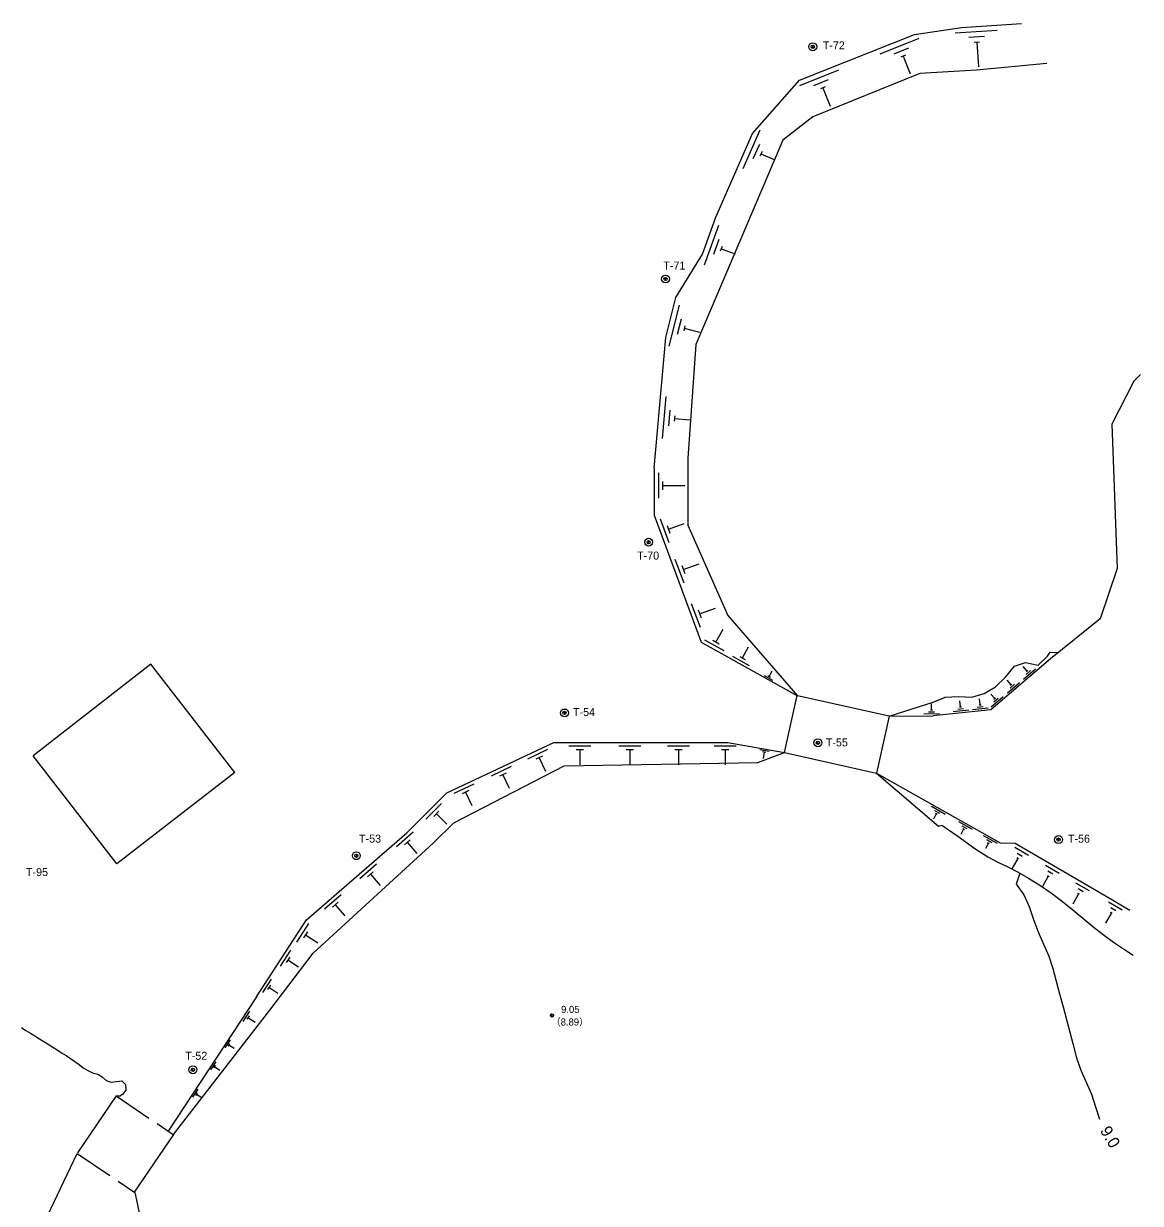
# Model space of a CAD drawing. Units: millimetres, scale not verified. Extents: x 13490 to 141534, y 7000 to 96571.
# Drawn here: x 98995 to 141420, y 51783 to 96571 of the extents above; entities that cross this region are included whole.
import ezdxf
from ezdxf.enums import TextEntityAlignment as Align

# ---------------------------------------------------------------- set-up
doc = ezdxf.new("R2010")
doc.units = ezdxf.units.MM
doc.header["$LTSCALE"] = 250
doc.header["$PDMODE"] = 32
doc.header["$PDSIZE"] = 125
doc.linetypes.add('DASHED', pattern=[7.5, 6, -1.5])
doc.layers.add('0平面図-0通り芯', color=6, linetype='Continuous', lineweight=13)
doc.styles.add('MS-ゴシック-5.0-1.0', font='')
doc.styles.get('MS-ゴシック-5.0-1.0').set_extended_font_data('MS-ゴシック-5.0-1.0')

msp = doc.modelspace()

# ---------------------------------------------------------------- linework, layer by layer
at = {"layer": '0平面図-0通り芯', "color": 3}
for p, q in [((132843.5, 96154.8), (134619.2, 96424.2)), ((134619.2, 96424.2), (136904.1, 96571.2)), ((128466.4, 94427.6), (132843.5, 96154.8)), ((137864.4, 95062.6), (135197.4, 94808.6)), ((133038.4, 94681.6), (128974.4, 93030.6)), ((135197.4, 94808.6), (133038.4, 94681.6)), ((126688.4, 92395.6), (128466.4, 94427.6)), ((128974.4, 93030.6), (127831.4, 92141.6)), ((125291.4, 89220.6), (126688.4, 92395.6)), ((127831.4, 92141.6), (124529.4, 84394.6)), ((124783.4, 87823.6), (125291.4, 89220.6)), ((123767.4, 86172.6), (124783.4, 87823.6)), ((123386.4, 84648.6), (123767.4, 86172.6)), ((122953, 79691), (123386.4, 84648.6)), ((124529.4, 84394.6), (124223, 80072)), ((141166.4, 82997.6), (140338.9, 81360.6)), ((141420.4, 83251.6), (141166.4, 82997.6)), ((140338.9, 81360.6), (140531.4, 75885.6)), ((124223, 80072), (124223, 77532)), ((122953, 79691), (122948.3, 77883.4)), ((122953, 77913), (124731, 73087)), ((124223, 77532), (125747, 74103)), ((140531.4, 75885.6), (139896.4, 73980.6)), ((125747, 74103), (128388, 71056.6)), ((139896.4, 73980.6), (138003.6, 72449.9)), ((124731, 73087), (128388, 71056.6)), ((137896.2, 72552.4), (137991.4, 72710.6)), ((137991.4, 72710.6), (138301.9, 72691.1)), ((103832.4, 72247.2), (99355.7, 68772.4)), ((107017.4, 68144), (103832.4, 72247.2)), ((138003.6, 72449.9), (135734.3, 70525)), ((136295.1, 71756.7), (136641.2, 72183.7)), ((136641.2, 72183.7), (137059, 72315.8)), ((137059, 72315.8), (137539.4, 72210.5)), ((137539.4, 72210.5), (137896.2, 72552.4)), ((135912.1, 71399.3), (136295.1, 71756.7)), ((135485.3, 71135.8), (135912.1, 71399.3)), ((127906, 68896), (128386.4, 71057.9)), ((131875.7, 70281.5), (128388, 71056.6)), ((131875.7, 70281.5), (133546.4, 70805.6)), ((133546.4, 70805.6), (134008, 71002.4)), ((134008, 71002.4), (134507.9, 71032.1)), ((134507.9, 71032.1), (135017.8, 71005.5)), ((135017.8, 71005.5), (135485.3, 71135.8)), ((135734.3, 70525), (133546.4, 70297.6)), ((131875.7, 70281.5), (131395.5, 68120.5)), ((131875.7, 70281.5), (133546.4, 70297.6)), ((115079, 67372), (119143, 69277)), ((119143, 69277), (125747, 69277)), ((125747, 69277), (127906, 68896)), ((102540.7, 64669.1), (99355.7, 68772.4)), ((126890, 68515), (127906, 68896)), ((127906, 68896), (131395.5, 68120.5)), ((107017.4, 68144), (102540.7, 64669.1)), ((115333, 66229), (119524, 68388)), ((119524, 68388), (126890, 68515)), ((131395.5, 68120.5), (133682.1, 66818.7)), ((131395.5, 68120.5), (133748, 66102)), ((113555, 65848), (115079, 67372)), ((133682.1, 66818.7), (136086.4, 65471.6)), ((109745, 62546), (113555, 65848)), ((114571, 65467), (115333, 66229)), ((133749.7, 66098.9), (133880.2, 66147.4)), ((133880.2, 66147.4), (134483.6, 65718.3)), ((109999, 61276), (114571, 65467)), ((134483.6, 65718.3), (135128.1, 65252.1)), ((136086.4, 65471.6), (136667.6, 65452.9)), ((136667.6, 65452.9), (140114.2, 63450.9)), ((135128.1, 65252.1), (135625.6, 64939.4)), ((135625.6, 64939.4), (136024.3, 64729)), ((136024.3, 64729), (136381.8, 64559.7)), ((136381.8, 64559.7), (136754.8, 64371.3)), ((136841.4, 64321.6), (136694.5, 63898.7)), ((136754.8, 64371.3), (137167.1, 64134.7)), ((137167.1, 64134.7), (137601.2, 63860.2)), ((136694.5, 63898.7), (136987.6, 63497.7)), ((137601.2, 63860.2), (138036.9, 63560.2)), ((136987.6, 63497.7), (137199.1, 63047.9)), ((138036.9, 63560.2), (138455.1, 63247.1)), ((138455.1, 63247.1), (138852.2, 62928.9)), ((140114.2, 63450.9), (141023.9, 62919.9)), ((137199.1, 63047.9), (137361.2, 62565.7)), ((138852.2, 62928.9), (139236.5, 62610.3)), ((107839.9, 59625), (109745, 62546)), ((137361.2, 62565.7), (137534.1, 62088.4)), ((139236.5, 62610.3), (139616.9, 62296)), ((139616.9, 62296), (140002, 61990.4)), ((137534.1, 62088.4), (137736.5, 61629.6)), ((140002, 61990.4), (140400.5, 61698.1)), ((137736.5, 61629.6), (137935.1, 61173.3)), ((140400.5, 61698.1), (140814.2, 61419)), ((140814.2, 61419), (141147.8, 61202.9)), ((108348, 59117), (109999, 61276)), ((137935.1, 61173.3), (138096.9, 60703.4)), ((138096.9, 60703.4), (138225, 60219.7)), ((138225, 60219.7), (138345.3, 59732.6)), ((107839.9, 59625), (104491.4, 54519.1)), ((138345.3, 59732.6), (138479.8, 59250.7)), ((138479.8, 59250.7), (138618.2, 58770.4)), ((104685.2, 54396.5), (108348, 59117)), ((138618.2, 58770.4), (138741.8, 58284.7)), ((138741.8, 58284.7), (138860.1, 57797)), ((138860.1, 57797), (138991.4, 57314.3)), ((138991.4, 57314.3), (139153.9, 56843.4)), ((139153.9, 56843.4), (139354.9, 56386.6)), ((139354.9, 56386.6), (139556.6, 55928.5)), ((102511.7, 55860.3), (101042.2, 53699.8)), ((139556.6, 55928.5), (139713.2, 55450.8)), ((139713.2, 55450.8), (139861.2, 54975.3)), ((104685.2, 54396.5), (103195.7, 52206.5)), ((99077, 49592), (101031.8, 53681.2)), ((103216.4, 52195.2), (103395, 51370))]:
    msp.add_line(p, q, dxfattribs=at)
at = {"layer": '0平面図-0通り芯', "color": 4}
for p, q in [((135981.7, 96311.5), (134385, 96208.8)), ((133006.2, 96003.9), (131517.9, 95416.7)), ((135495.6, 96079.8), (134896.8, 96041.3)), ((135308.9, 95867.3), (135109.2, 95854.5)), ((135209, 95860.9), (135269.1, 94927.5)), ((132614.5, 95634.4), (132056.4, 95414.1)), ((132501.9, 95374.9), (132315.8, 95301.5)), ((132408.9, 95338.2), (132673.7, 94666.9)), ((129954.2, 94799.7), (128465.9, 94212.4)), ((129562.6, 94430.1), (129004.4, 94209.9)), ((129449.9, 94170.7), (129263.9, 94097.2)), ((129356.9, 94134), (129634.4, 93430.8)), ((126962.6, 92522.2), (126318.2, 91057.7)), ((126944.3, 91984), (126702.6, 91434.8)), ((127046.8, 91720.4), (126966.2, 91537.3)), ((127006.5, 91628.9), (127510.6, 91407.1)), ((125391, 88909.3), (124844.2, 87405.6)), ((125408.1, 88371.1), (125203, 87807.2)), ((125527.7, 88114.8), (125459.3, 87926.8)), ((125493.5, 88020.8), (126020.8, 87829)), ((123899.9, 85878.1), (123511.9, 84325.9)), ((123972.7, 85344.5), (123827.1, 84762.4)), ((124118.2, 85102), (124069.7, 84908)), ((124093.9, 85005), (124676, 84859.5)), ((123391.5, 82410.7), (123252.1, 80816.8)), ((123547.2, 81895.2), (123494.9, 81297.5)), ((123729, 81678.5), (123711.6, 81479.3)), ((123720.3, 81578.9), (124318, 81526.6)), ((123112.5, 79513.2), (123110, 78553.2)), ((123271.7, 79192.8), (123270.9, 78872.8)), ((123271.3, 79032.8), (124118.1, 79030.7)), ((123176.9, 77767.9), (123508.8, 76867.1)), ((123437.7, 77523), (123548.3, 77222.7)), ((123493, 77372.9), (124093.5, 77594.1)), ((123739.5, 76241), (124071.4, 75340.2)), ((124000.2, 75996), (124110.9, 75695.8)), ((124055.6, 75845.9), (124656.1, 76067.2)), ((124359.7, 74557.6), (124691.6, 73656.8)), ((124675.7, 74162.5), (125276.3, 74383.8)), ((124620.4, 74312.7), (124731.1, 74012.4)), ((125294.9, 73094.1), (125566.8, 73583.7)), ((124859.8, 73175.6), (125594.2, 72767.9)), ((125172.5, 73162.1), (125417.3, 73026.2)), ((125930.2, 72558.4), (126559.7, 72208.9)), ((126303.2, 72488.6), (126536.2, 72908.3)), ((126198.3, 72546.8), (126408.1, 72430.4)), ((137115.3, 71991.4), (136969.8, 72163)), ((127131.1, 71823), (127445.8, 71648.3)), ((127265.1, 71817.2), (127370.1, 71759)), ((127317.6, 71788.1), (127434.1, 71997.9)), ((136983.5, 71683), (137441.1, 72071.1)), ((137078, 71861.4), (137249.6, 72007)), ((137086.7, 71967.2), (137143.9, 72015.7)), ((136506, 71474.6), (136360.5, 71646.2)), ((136374.3, 71166.2), (136831.8, 71554.3)), ((136468.7, 71344.6), (136640.3, 71490.2)), ((136477.4, 71450.4), (136534.6, 71498.9)), ((134585.4, 70631.8), (134562.1, 70855.6)), ((135328, 70709), (135304.8, 70932.8)), ((135885.4, 70948.1), (135739.8, 71119.7)), ((135753.6, 70639.7), (136211.2, 71027.8)), ((135848.1, 70818.2), (136019.7, 70963.7)), ((135856.8, 70923.9), (135914, 70972.4)), ((133188, 70369.1), (133788, 70374.9)), ((133374.8, 70445.9), (133599.8, 70448.1)), ((133449, 70521.6), (133524, 70522.4)), ((133486.5, 70522), (133484.4, 70747)), ((134302.5, 70451.6), (134899.3, 70513.6)), ((134481.2, 70545.5), (134705, 70568.8)), ((134548.1, 70627.9), (134622.7, 70635.7)), ((135045.1, 70528.8), (135641.9, 70590.8)), ((135223.9, 70622.7), (135447.7, 70646)), ((135290.7, 70705.1), (135365.3, 70712.9)), ((118898.8, 69007.9), (118138.2, 68651.4)), ((120542.1, 69137), (119702.1, 69137)), ((120262.1, 68997), (119982.1, 68997)), ((120122.1, 68997), (120122.1, 68437)), ((122441.4, 69137), (121601.4, 69137)), ((122161.4, 68997), (121881.4, 68997)), ((122021.4, 68997), (122021.4, 68437)), ((124296.4, 69137), (123456.4, 69137)), ((124016.4, 68997), (123736.4, 68997)), ((123876.4, 68997), (123876.4, 68437)), ((126063.2, 69137), (125223.2, 69137)), ((125783.2, 68997), (125503.2, 68997)), ((125643.2, 68997), (125643.2, 68437)), ((127316.8, 68939), (126962.2, 69001.6)), ((118704.7, 68762.3), (118451.2, 68643.5)), ((118577.9, 68702.9), (118815.6, 68195.8)), ((127188.1, 68900.8), (127070, 68921.7)), ((127129, 68911.2), (127087.4, 68674.9)), ((117521.6, 68362.4), (116761.1, 68005.8)), ((117327.5, 68116.8), (117074, 67997.9)), ((116103.7, 67697.7), (115343.1, 67341.2)), ((117200.8, 68057.3), (117438.5, 67550.3)), ((115909.6, 67452.1), (115656.1, 67333.3)), ((115782.9, 67392.7), (116020.5, 66885.6)), ((114872.7, 66967.7), (114278.7, 66373.8)), ((134001.5, 66550.6), (133480.1, 66847.4)), ((114773.7, 66670.8), (114575.7, 66472.8)), ((114674.7, 66571.8), (115070.7, 66175.8)), ((133666.6, 66568.6), (133555.3, 66373.1)), ((133801.5, 66578.1), (133605.9, 66689.5)), ((133699.2, 66550.1), (133634, 66587.2)), ((113797.5, 65872.9), (113162.7, 65322.8)), ((135040.4, 65971.7), (134516.9, 66265)), ((134705.3, 65987.5), (134595.3, 65791.2)), ((134840.1, 65997.9), (134643.8, 66107.9)), ((134738, 65969.2), (134672.6, 66005.8)), ((113677.6, 65583.7), (113466, 65400.4)), ((113571.8, 65492.1), (113938.6, 65068.9)), ((135985.2, 65442.3), (135461.8, 65735.6)), ((135650.1, 65458.1), (135540.1, 65261.8)), ((135784.9, 65468.5), (135588.6, 65578.5)), ((135682.9, 65439.8), (135617.4, 65476.4)), ((137170.6, 64987.3), (136651.8, 65288.7)), ((136933.1, 64951.8), (136738.6, 65064.8)), ((112396.8, 64659), (111762, 64108.8)), ((136760.5, 64878.6), (136534.5, 64489.4)), ((136793, 64859.7), (136728.1, 64897.4)), ((138332.2, 64312.6), (137813.4, 64613.9)), ((112276.9, 64369.8), (112065.3, 64186.4)), ((112171.1, 64278.1), (112537.8, 63854.9)), ((137922.1, 64203.8), (137696.1, 63814.7)), ((137954.6, 64185), (137889.7, 64222.7)), ((138094.8, 64277), (137900.2, 64390)), ((139484.2, 63643.4), (138965.3, 63944.8)), ((139246.7, 63607.9), (139052.1, 63720.9)), ((111061.6, 63501.8), (110426.9, 62951.7)), ((110941.7, 63212.7), (110730.1, 63029.3)), ((139074, 63534.7), (138848, 63145.6)), ((139106.5, 63515.9), (139041.6, 63553.5)), ((140727.7, 62919.1), (140209.5, 63221.6)), ((110835.9, 63121), (111202.7, 62697.8)), ((140317.4, 62811.3), (140090.5, 62422.6)), ((140349.8, 62792.4), (140285, 62830.2)), ((140490.2, 62884.1), (140295.9, 62997.5)), ((109820, 62404.8), (109361.2, 61701.2)), ((109784.3, 62093.8), (109631.4, 61859.2)), ((109707.9, 61976.5), (110176.9, 61670.6)), ((109135.2, 61391.4), (108741.9, 60788.3)), ((109104.6, 61124.8), (108973.5, 60923.8)), ((109039.1, 61024.3), (109441.1, 60762.1)), ((108394.2, 60291.7), (108066.4, 59789.1)), ((108368.7, 60069.6), (108259.4, 59902)), ((108314, 59985.8), (108649.1, 59767.3)), ((107582.8, 59084.3), (107320.6, 58682.2)), ((107562.4, 58906.5), (107475, 58772.5)), ((107518.7, 58839.5), (107786.8, 58664.7)), ((106837.5, 57987.1), (106640.1, 57686)), ((106821.9, 57853.8), (106756.1, 57753.5)), ((106789, 57803.7), (106989.6, 57672)), ((106293.9, 57158.2), (106096.5, 56857.2)), ((106278.3, 57024.9), (106212.5, 56924.6)), ((106245.4, 56974.8), (106446.1, 56843.1)), ((105608.5, 56113.2), (105411.1, 55812.1)), ((105592.9, 55979.9), (105527.1, 55879.6)), ((105560, 55929.7), (105760.7, 55798.1))]:
    msp.add_line(p, q, dxfattribs=at)
at = {"layer": '0平面図-0通り芯'}
for p, q in [((98912.5, 58456.1), (99081.5, 58349.2)), ((99081.5, 58349.2), (99251.8, 58244.3)), ((99251.8, 58244.3), (99422.6, 58140.4)), ((99422.6, 58140.4), (99593.5, 58036.3)), ((99593.5, 58036.3), (99763.7, 57931.3)), ((99763.7, 57931.3), (99933.3, 57825.2)), ((99933.3, 57825.2), (100102.4, 57718.3)), ((100102.4, 57718.3), (100271.2, 57611.1)), ((100271.2, 57611.1), (100439.7, 57503.7)), ((100439.7, 57503.7), (100607.9, 57395.8)), ((100607.9, 57395.8), (100774.9, 57285.9)), ((100774.9, 57285.9), (100939.7, 57172.5)), ((100939.7, 57172.5), (101101.7, 57054.1)), ((101101.7, 57054.1), (101262.2, 56933.3)), ((101262.2, 56933.3), (101429.9, 56824.2)), ((101429.9, 56824.2), (101614.4, 56742.7)), ((101614.4, 56742.7), (101811.9, 56684.4)), ((101811.9, 56684.4), (101985, 56593.5)), ((101985, 56593.5), (102128.5, 56453.5)), ((102128.5, 56453.5), (102318.2, 56380.8)), ((102318.2, 56380.8), (102528.6, 56409.8)), ((102528.6, 56409.8), (102722.6, 56431.3)), ((102722.6, 56431.3), (102862.1, 56292.4)), ((102883.7, 56083.9), (102762.4, 55927.2)), ((102862.1, 56292.4), (102883.7, 56083.9)), ((102514.3, 55866.8), (102682.5, 55865.7)), ((102762.4, 55927.2), (102682.5, 55865.7))]:
    msp.add_line(p, q, dxfattribs=at)
at = {"layer": '0平面図-0通り芯', "color": 3, "linetype": 'DASHED'}
for p, q in [((102514.3, 55866.8), (104680.2, 54393.7)), ((101031.8, 53681.2), (103216.4, 52195.2))]:
    msp.add_line(p, q, dxfattribs=at)
at = {"layer": '0平面図-0通り芯', "color": 4}
for centre in [(128974.3, 95691.9), (123380.5, 86876.1), (122739.4, 76884.5), (119542.3, 70401.1), (129170.5, 69269.6), (138311.2, 65594), (111635.9, 64982.1), (105425.8, 56855.7)]:
    msp.add_circle(centre, 150, dxfattribs=at)
at = {"layer": '0平面図-0通り芯', "color": 7}
for p in [(128974.3, 95691.9), (123380.5, 86876.1), (122739.4, 76884.5), (119542.3, 70401.1), (129170.5, 69269.6), (138311.2, 65594), (111635.9, 64982.1), (119067.5, 58920), (105425.8, 56855.7)]:
    msp.add_point(p, dxfattribs=at)

# ---------------------------------------------------------------- texts
at = {"layer": '0平面図-0通り芯', "color": 4, "style": 'MS-ゴシック-5.0-1.0'}
for s, height, p in [('T-72', 303.8, (129355.8, 95503.4)), ('T-71', 303.8, (123299.3, 87143.9)), ('T-70', 303.8, (122302.4, 76131.6)), ('T-54', 303.8, (119867.1, 70191.3)), ('T-55', 303.8, (129471.9, 69041.3)), ('T-53', 303.8, (111737.8, 65387.8)), ('T-56', 303.8, (138667.4, 65384.9)), ('T-95', 303.8, (99087.8, 64118)), ('9.05', 268.1, (119415.1, 58933.2)), ('（8.89）', 268.1, (119032.5, 58454.9)), ('T-52', 303.8, (105136.5, 57143.5))]:
    msp.add_text(s, height=height, dxfattribs=at).set_placement(p, align=Align.BOTTOM_LEFT)
at = {"layer": '0平面図-0通り芯', "color": 7, "style": 'MS-ゴシック-5.0-1.0'}
msp.add_text('9.0', height=446.8, rotation=300.51, dxfattribs=at).set_placement((139755.4, 54483.6), align=Align.BOTTOM_LEFT)

doc.saveas('drawing.dxf')
